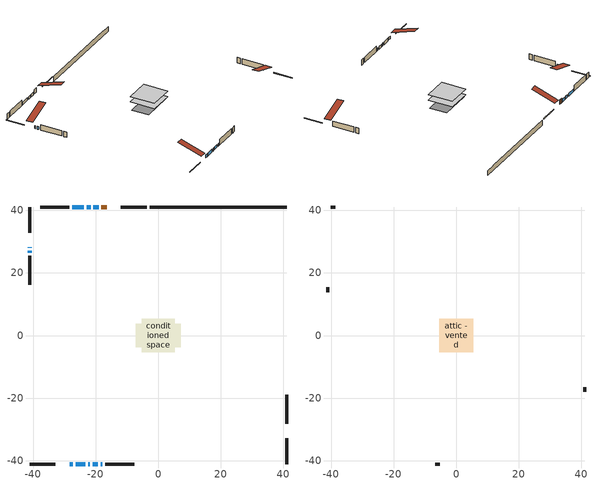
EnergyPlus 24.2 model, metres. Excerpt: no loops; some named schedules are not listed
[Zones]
conditioned space
 floor adiabatic (AdiabaticFloorConstruction): -5.32,-5.32 -5.32,5.32 5.32,5.32 5.32,-5.32 z0.51
 floor foundation (Slab1 construction): -7.2,-3.78 -7.2,3.78 7.2,3.78 7.2,-3.78 z-1.78
 wall outside (RimJoist1 construction): -3.7,41.12 -11.93,41.12 / -41.12,-41.12 -32.89,-41.12 / -41.12,41.12 -41.12,32.89 / 41.12,-41.12 41.12,-32.89 z0.51:0.81
 wall outside (AdiabaticWallConstruction 1): -16.55,41.12 -18.17,41.12 z0.51:2.54
 wall outside (AdiabaticWallConstruction): -28.27,-41.12 -27.38,-41.12 / -41.12,28.27 -41.12,28.01 / -26.46,-41.12 -23.4,-41.12 / -22.48,-41.12 -21.9,-41.12 / -20.97,-41.12 -19.34,-41.12 / -19.1,41.12 -20.73,41.12 / -21.65,41.12 -22.91,41.12 / -23.84,41.12 -27.54,41.12 / -41.12,27.09 -41.12,26.51 / -18.42,-41.12 -17.91,-41.12 z0.51:1.73
 wall outside (Wall1 construction): -28.47,41.12 -37.76,41.12 / -16.98,-41.12 -7.69,-41.12 / -41.12,25.58 -41.12,16.29 / 41.12,-28.27 41.12,-18.98 z0.51:2.95
 wall foundation (FoundationWall1 construction): -2.78,41.12,-1.78 -2.78,41.12,0.51 36.73,41.12,0.51 36.73,41.12,0.3 41.12,41.12,0.3 41.12,41.12,-1.78
 window (WindowConstruction): -28.27,-41.12 -27.38,-41.12 z0.51:1.73
 window (WindowConstruction 9): -41.12,28.27 -41.12,28.02 z0.51:1.73
 window (WindowConstruction 1): -26.45,-41.12 -23.41,-41.12 z0.51:1.73
 window (WindowConstruction 2): -22.48,-41.12 -21.9,-41.12 z0.51:1.73
 window (WindowConstruction 3): -20.97,-41.12 -19.34,-41.12 z0.51:1.73
 window (WindowConstruction 4): -19.1,41.12 -20.73,41.12 z0.51:1.73
 window (WindowConstruction 5): -21.66,41.12 -22.91,41.12 z0.51:1.73
 window (WindowConstruction 6): -23.84,41.12 -27.54,41.12 z0.51:1.73
 window (WindowConstruction 7): -41.12,27.09 -41.12,26.51 z0.51:1.73
 window (WindowConstruction 8): -18.41,-41.12 -17.91,-41.12 z0.51:1.73
 door (Door): -16.55,41.12 -18.17,41.12 z0.51:2.54
 ceiling adiabatic (AdiabaticFloorConstruction): 5.32,-5.32 5.32,5.32 -5.32,5.32 -5.32,-5.32 z0.51
attic - vented
 floor to conditioned space (Floor1 construction Reversed): -5.37,-5.37 -5.37,5.37 5.37,5.37 5.37,-5.37 z2.95
 wall outside (Wall2 construction): -38.69,41.12 -40.19,41.12 / -6.76,-41.12 -5.26,-41.12 / -41.12,15.36 -41.12,13.87 / 41.12,-18.05 41.12,-16.55 z0.51:2.95
 roof outside (Roof1 construction): -15.62,41.12,2.95 -15.62,30.65,6.44 -12.86,30.65,6.44 -12.86,41.12,2.95; -29.2,-41.12,2.95 -29.2,-30.65,6.44 -31.96,-30.65,6.44 -31.96,-41.12,2.95; -41.12,29.2,2.95 -30.65,29.2,6.44 -30.65,31.96,6.44 -41.12,31.96,2.95; 41.12,-29.2,2.95 30.65,-29.2,6.44 30.65,-31.96,6.44 41.12,-31.96,2.95
[Building]
Building 1: Terrain=Suburbs
[Site:Location]
Yorkton_SK: Latitude {deg}=51.26; Longitude {deg}=-102.46; Time Zone {hr}=-6; Elevation {m}=498; Keep Site Location Information=Yes
[Site:GroundTemperature:Shallow]
-4.19528, -6.84742, -7.05981, -5.80124, -0.748752, 4.2802, 8.64002, 11.4019, 11.6365, 9.39021, 5.14156, 0.266876
[Site:WaterMainsTemperature]
Calculation Method=Schedule; Temperature Schedule=mains temperature schedule
[Material] Roughness=Rough; Thermal Absorptance=0.9
Name | Thickness {m} | Conductivity {W/m-K} | Density {kg/m3} | Specific Heat {J/kg-K} | Solar Absorptance | Visible Absorptance
asphalt or fiberglass shingles | 0.00635 | 0.162714 | 1121.4 | 1465.45 | 0.84 | 0.84
ceiling loosefill ins | 0.169333 | 0.0480833 | 16.02 | 1046.75 | 0.7 | 0.7
ceiling stud and cavity | 0.1397 | 0.0831627 | 65.682 | 1177.47 | 0.7 | 0.7
concrete 4.0 in. | 0.1016 | 1.803125 | 2242.8 | 837.4 | 0.7 | 0.7
concrete 8.0 in. | 0.2032 | 1.803125 | 2242.8 | 837.4 | 0.7 | 0.7
door material | 0.04445 | 0.20624 | 512.64 | 1214.23 | 0.7 | 0.7
exterior vertical ins | 0.0457286 | 0.029427 | 32.04 | 1214.23 | 0.7 | 0.7
floor covering | 0.0127 | 0.0433444 | 54.468 | 1339.84 | 0.6 | 0.6
floor rigid ins; wall rigid ins | 0.512978 | 0.029427 | 32.04 | 1214.23 | 0.7 | 0.7
floor stud and cavity | 0.1397 | 1.75129 | 37.0049 | 1207.88 | 0.7 | 0.7
furniture material conditioned space 1 | 0.1524 | 0.115458 | 640.8 | 1214.23 | 0.6 | 0.6
gypsum board | 0.0127 | 0.160291 | 801 | 837.4 | 0.6 | 0.6
gypsum board 1 | 0.0127 | 0.160291 | 801 | 837.4 | 0.7 | 0.7
osb sheathing 0.5 in. | 0.0127 | 0.115458 | 512.64 | 1214.23 | 0.7 | 0.7
osb sheathing 0.75 in. | 0.01905 | 0.115458 | 512.64 | 1214.23 | 0.7 | 0.7
osb sheathing 2.0 in. | 0.0508 | 0.115458 | 512.64 | 1214.23 | 0.7 | 0.7
rim joist stud and cavity | 0.0508 | 0.0309689 | 125.044 | 1163.47 | 0.6 | 0.6
wall stud and cavity | 0.1397 | 0.114651 | 139.0536 | 1170.24 | 0.7 | 0.7
wall stud and cavity 1 | 0.0889 | 6.1454 | 50.32683 | 1063.81 | 0.6 | 0.6
wall stud and cavity 2 | 0.0889 | 0.380278 | 52.3479 | 1209.89 | 0.7 | 0.7
wall stud and cavity 3 | 0.0889 | 0.391764 | 83.0341 | 1211.67 | 0.7 | 0.7
wood siding | 0.0254 | 0.102417 | 544.68 | 1172.36 | 0 | 0
wood siding 1 | 0.00254 | 0.102417 | 544.68 | 1172.36 | 0 | 0
wood siding 2; wood siding 3; wood siding 4 | 0.0254 | 0.102417 | 544.68 | 1172.36 | 0.7 | 0.7
[WindowMaterial:SimpleGlazingSystem]
Name | U-Factor {W/m2-K} | Solar Heat Gain Coefficient
WindowMaterial | 2.12414 | 0.58
WindowMaterial 1 | 2.10143 | 0.5
WindowMaterial 2 | 2.95994 | 0.63
WindowMaterial 3 | 2.9236 | 0.67
WindowMaterial 4 | 2.92814 | 0.66
WindowMaterial 5 | 1.97481 | 0.63
WindowMaterial 6 | 3.026374 | 0.55
[Construction]
AdiabaticFloorConstruction: floor stud and cavity, floor rigid ins, osb sheathing 0.75 in., floor covering
AdiabaticWallConstruction: wood siding 3, wall rigid ins, wall stud and cavity 2, gypsum board
AdiabaticWallConstruction 1: wood siding 4, wall rigid ins, wall stud and cavity 2, gypsum board
Door: door material
Floor1 construction Reversed: gypsum board, ceiling stud and cavity, ceiling loosefill ins
FoundationWall1 construction: concrete 8.0 in., gypsum board 1
furniture construction conditioned space 1: furniture material conditioned space 1
PartitionWallConstruction: gypsum board, wall stud and cavity 3, gypsum board
RimJoist1 construction: wood siding 2, osb sheathing 2.0 in., rim joist stud and cavity
Roof1 construction: asphalt or fiberglass shingles
Slab1 construction: concrete 4.0 in.
Wall1 construction: wood siding, osb sheathing 0.5 in., wall stud and cavity, gypsum board
Wall2 construction: wood siding 1, wall stud and cavity 1
WindowConstruction: WindowMaterial
WindowConstruction 1: WindowMaterial 1
WindowConstruction 2; WindowConstruction 7: WindowMaterial 2
WindowConstruction 3; WindowConstruction 4: WindowMaterial 3
WindowConstruction 5: WindowMaterial 4
WindowConstruction 6: WindowMaterial 5
WindowConstruction 8; WindowConstruction 9: WindowMaterial 6
[Zone] Multiplier=1; Part of Total Floor Area=Yes
Name | Volume {m3}
attic - vented | 65.4047
conditioned space | 554.9
[Space]
Name | Zone | Volume {m3}
attic - vented 1 | attic - vented | 65.4047
conditioned space 1 | conditioned space | 554.9
[ZoneInfiltration:EffectiveLeakageArea]
infil attic - vented 1: Zone or Space=attic - vented 1; Schedule=Always On Discrete; Effective Air Leakage Area {cm2}=4016.7; Stack Coefficient=0.000412176; Wind Coefficient=1.37171e-05
[ZoneMixing]
whole house fan mix: Zone or Space=attic - vented; Schedule=Always On Continuous; Design Flow Rate Calculation Method=Flow/Zone; Design Flow Rate {m3/s}=0; Source Zone or Space=conditioned space
[SurfaceProperty:ExposedFoundationPerimeter]
Slab1: Exposed Perimeter Calculation Method=TotalExposedPerimeter; Total Exposed Perimeter {m}=43.891
[InternalMass] Zone or ZoneList=conditioned space; Space or SpaceList=conditioned space 1
Name | Construction | Surface Area {m2}
furniture mass conditioned space 1 | furniture construction conditioned space 1 | 88.8001
partition wall mass | PartitionWallConstruction | 222
[Lights]
interior lighting: Zone or ZoneList or Space or SpaceList=conditioned space 1; Schedule=interior lighting schedule; Design Level Calculation Method=LightingLevel; Lighting Level {W}=343.2; Return Air Fraction=0; Fraction Radiant=0.6; Fraction Visible=0.2; Fraction Replaceable=1
[People]
occupants: Zone or ZoneList or Space or SpaceList=conditioned space 1; Number of People Schedule=occupants schedule; Number of People Calculation Method=People; Number of People=3; Fraction Radiant=0.314171; Sensible Heat Fraction=0.56303; Activity Level Schedule=occupants activity schedule; Carbon Dioxide Generation Rate {m3/s-W}=0; Enable ASHRAE 55 Comfort Warnings=No; Mean Radiant Temperature Calculation Type=EnclosureAveraged
[ElectricEquipment] Zone or ZoneList or Space or SpaceList=conditioned space 1; Design Level Calculation Method=EquipmentLevel
Name | Schedule | Design Level {W} | Fraction Latent | Fraction Radiant | Fraction Lost
clothes dryer | clothes dryer schedule | 140.772 | 0.015 | 0.081 | 0.85
clothes washer | clothes washer schedule | 32.1985 | 0.03 | 0.162 | 0.7
cooking range | cooking range schedule | 215.147 | 0.08 | 0.432 | 0.2
dishwasher | dishwasher schedule | 66.8632 | 0.3 | 0.18 | 0.4
fridge | fridge schedule | 72.9452 | 0 | 0.6 | 0
mech vent house fan | mech vent house fan schedule | 0 | 0 | 0 | 1
mech vent house fan cfis | mech vent house fan cfis schedule | 0 | 0 | 0 | 0
misc plug loads | misc plug loads schedule | 494.7 | 0.045 | 0.513 | 0.1
whole house fan | Always On Discrete | 0 | 0 | 0 | 1
[OtherEquipment] Zone or ZoneList or Space or SpaceList=conditioned space 1; Design Level Calculation Method=EquipmentLevel
Name | Fuel Type | Schedule | Design Level {W} | Fraction Latent | Fraction Radiant | Fraction Lost
clothes dryer 1 | Electricity | clothes dryer schedule | 0 | 0.015 | 0.081 | 0.85
cooking range 1 | Electricity | cooking range schedule | 0 | 0.08 | 0.432 | 0.2
general water use latent | None | general water use schedule | 62.594 | 1 | 0 | 0
general water use sensible | None | general water use schedule | -61.6891 | 0 | 0.6 | 0
mech vent house fan latent load | None | Always On Discrete | 0 | 1 | 0 | 0
mech vent house fan sensible load | None | Always On Discrete | 0 | 0 | 0 | 0
water heater energy adjustment1 | NaturalGas | Always On Discrete | 0.01 | 0 | 0 | 1
[ZoneInfiltration:DesignFlowRate] Zone or ZoneList or Space or SpaceList=conditioned space 1; Schedule=Always On Discrete; Design Flow Rate Calculation Method=Flow/Zone; Design Flow Rate {m3/s}=0
infil flow; natural vent flow; whole house fan flow
[AvailabilityManager:Scheduled] Schedule=Always On Discrete
furnace airloop Availability Manager; furnace airloop 1 Availability Manager
[Foundation:Kiva]
Foundation Kiva 1: Initial Indoor Air Temperature {C}=21; Wall Height Above Grade {m}=0.509991; Wall Depth Below Slab {m}=0.2032; Custom Block Material Name 1=exterior vertical ins; Custom Block Depth 1 {m}=2.28999; Custom Block X Position 1 {m}=0.2159; Custom Block Z Position 1 {m}=0
[Foundation:Kiva:Settings]
Soil Conductivity {W/m-K}=0.849921; Soil Density {kg/m3}=1842.3; Soil Specific Heat {J/kg-K}=418.7; Ground Solar Absorptivity=0.9; Ground Thermal Absorptivity=0.9; Ground Surface Roughness {m}=0.03; Far-Field Width {m}=40; Deep-Ground Boundary Condition=ZeroFlux; Deep-Ground Depth {m}=40; Minimum Cell Dimension {m}=0.2; Maximum Cell Growth Coefficient=3; Simulation Timestep=Timestep
[Exterior:Lights]
exterior lighting: Schedule=exterior lighting schedule; Design Level {W}=75.6
[EnergyManagementSystem:GlobalVariable]
furnace_airloop_1_Fan_RTF
furnace_airloop_Fan_RTF
infil_program_Qfan
infil_program_Qinf
natural_vent_program_Qnv
natural_vent_program_Qwhf
[EnergyManagementSystem:Sensor]
Name | Output:Variable or Output:Meter Index Key | Output:Variable or Output:Meter
airflow_gain | infil flow | Infiltration Sensible Heat Gain Energy
airflow_gain_1 | natural vent flow | Infiltration Sensible Heat Gain Energy
airflow_gain_2 | whole house fan flow | Infiltration Sensible Heat Gain Energy
airflow_loss | infil flow | Infiltration Sensible Heat Loss Energy
airflow_loss_1 | natural vent flow | Infiltration Sensible Heat Loss Energy
airflow_loss_2 | whole house fan flow | Infiltration Sensible Heat Loss Energy
clg_load_cond |  | Cooling:EnergyTransfer:Zone:CONDITIONED SPACE
clg_sp_s; clg_sp_s_1 | cooling setpoint | Schedule Value
clothes_dryer_exhaust_0_sch_s | clothes dryer exhaust 0 schedule | Schedule Value
cool_season | cooling season schedule | Schedule Value
htg_load_cond |  | Heating:EnergyTransfer:Zone:CONDITIONED SPACE
htg_sp_s; htg_sp_s_1 | heating setpoint | Schedule Value
ig_ee_conv | clothes dryer | Electric Equipment Convective Heating Energy
ig_ee_conv_2 | cooking range | Electric Equipment Convective Heating Energy
ig_ee_conv_4 | fridge | Electric Equipment Convective Heating Energy
ig_ee_conv_5 | misc plug loads | Electric Equipment Convective Heating Energy
ig_ee_conv_6 | whole house fan | Electric Equipment Convective Heating Energy
ig_ee_rad | clothes dryer | Electric Equipment Radiant Heating Energy
ig_ee_rad_2 | cooking range | Electric Equipment Radiant Heating Energy
ig_ee_rad_4 | fridge | Electric Equipment Radiant Heating Energy
ig_ee_rad_5 | misc plug loads | Electric Equipment Radiant Heating Energy
ig_ee_rad_6 | whole house fan | Electric Equipment Radiant Heating Energy
ig_lgt_conv | interior lighting | Lights Convective Heating Energy
ig_lgt_rad | interior lighting | Lights Radiant Heating Energy
ig_lgt_vis | interior lighting | Lights Visible Radiation Heating Energy
ig_oe_conv | clothes dryer 1 | Other Equipment Convective Heating Energy
ig_oe_conv_1 | cooking range 1 | Other Equipment Convective Heating Energy
ig_oe_conv_2 | general water use latent | Other Equipment Convective Heating Energy
ig_oe_conv_3 | general water use sensible | Other Equipment Convective Heating Energy
ig_oe_conv_4 | water heater energy adjustment1 | Other Equipment Convective Heating Energy
ig_oe_rad | clothes dryer 1 | Other Equipment Radiant Heating Energy
ig_oe_rad_1 | cooking range 1 | Other Equipment Radiant Heating Energy
ig_oe_rad_2 | general water use latent | Other Equipment Radiant Heating Energy
ig_oe_rad_3 | general water use sensible | Other Equipment Radiant Heating Energy
ig_oe_rad_4 | water heater energy adjustment1 | Other Equipment Radiant Heating Energy
ig_ppl_conv | occupants | People Convective Heating Energy
ig_ppl_rad | occupants | People Radiant Heating Energy
im_conv | furniture mass conditioned space 1 | Surface Inside Face Convection Heat Gain Energy
im_conv_1 | partition wall mass | Surface Inside Face Convection Heat Gain Energy
im_ig | furniture mass conditioned space 1 | Surface Inside Face Internal Gains Radiation Heat Gain Energy
im_ig_1 | partition wall mass | Surface Inside Face Internal Gains Radiation Heat Gain Energy
im_lgt | furniture mass conditioned space 1 | Surface Inside Face Lights Radiation Heat Gain Energy
im_lgt_1 | partition wall mass | Surface Inside Face Lights Radiation Heat Gain Energy
im_sol | furniture mass conditioned space 1 | Surface Inside Face Solar Radiation Heat Gain Energy
im_sol_1 | partition wall mass | Surface Inside Face Solar Radiation Heat Gain Energy
im_surf | furniture mass conditioned space 1 | Surface Inside Face Net Surface Thermal Radiation Heat Gain Energy
im_surf_1 | partition wall mass | Surface Inside Face Net Surface Thermal Radiation Heat Gain Energy
mv_conv | mech vent house fan | Electric Equipment Convective Heating Energy
mv_conv_1 | mech vent house fan cfis | Electric Equipment Convective Heating Energy
mv_conv_2 | mech vent house fan latent load | Other Equipment Convective Heating Energy
mv_conv_3 | mech vent house fan sensible load | Other Equipment Convective Heating Energy
mv_rad | mech vent house fan | Electric Equipment Radiant Heating Energy
mv_rad_1 | mech vent house fan cfis | Electric Equipment Radiant Heating Energy
mv_rad_2 | mech vent house fan latent load | Other Equipment Radiant Heating Energy
mv_rad_3 | mech vent house fan sensible load | Other Equipment Radiant Heating Energy
natural_vent_s | natural vent schedule | Schedule Value
out_pb_s |  | Site Outdoor Air Barometric Pressure
out_wt_s |  | Site Outdoor Air Humidity Ratio
site_vw_s |  | Site Wind Speed
ss_back_out | Window1 | Surface Window Shortwave from Zone Back Out Window Heat Transfer Rate
ss_back_out_1 | Window11 | Surface Window Shortwave from Zone Back Out Window Heat Transfer Rate
ss_back_out_2 | Window2 | Surface Window Shortwave from Zone Back Out Window Heat Transfer Rate
ss_back_out_3 | Window3 | Surface Window Shortwave from Zone Back Out Window Heat Transfer Rate
ss_back_out_4 | Window4 | Surface Window Shortwave from Zone Back Out Window Heat Transfer Rate
ss_back_out_5 | Window5 | Surface Window Shortwave from Zone Back Out Window Heat Transfer Rate
ss_back_out_6 | Window6 | Surface Window Shortwave from Zone Back Out Window Heat Transfer Rate
ss_back_out_7 | Window7 | Surface Window Shortwave from Zone Back Out Window Heat Transfer Rate
ss_back_out_8 | Window8 | Surface Window Shortwave from Zone Back Out Window Heat Transfer Rate
ss_back_out_9 | Window9 | Surface Window Shortwave from Zone Back Out Window Heat Transfer Rate
ss_conv | Door1 | Surface Inside Face Convection Heat Gain Energy
ss_conv_1 | Window1 | Surface Inside Face Convection Heat Gain Energy
ss_conv_10 | Window9 | Surface Inside Face Convection Heat Gain Energy
ss_conv_2 | Window11 | Surface Inside Face Convection Heat Gain Energy
ss_conv_3 | Window2 | Surface Inside Face Convection Heat Gain Energy
ss_conv_4 | Window3 | Surface Inside Face Convection Heat Gain Energy
ss_conv_5 | Window4 | Surface Inside Face Convection Heat Gain Energy
ss_conv_6 | Window5 | Surface Inside Face Convection Heat Gain Energy
ss_conv_7 | Window6 | Surface Inside Face Convection Heat Gain Energy
ss_conv_8 | Window7 | Surface Inside Face Convection Heat Gain Energy
ss_conv_9 | Window8 | Surface Inside Face Convection Heat Gain Energy
ss_ig | Door1 | Surface Inside Face Internal Gains Radiation Heat Gain Energy
ss_ig_1 | Window1 | Surface Inside Face Internal Gains Radiation Heat Gain Energy
ss_ig_10 | Window9 | Surface Inside Face Internal Gains Radiation Heat Gain Energy
ss_ig_2 | Window11 | Surface Inside Face Internal Gains Radiation Heat Gain Energy
ss_ig_3 | Window2 | Surface Inside Face Internal Gains Radiation Heat Gain Energy
ss_ig_4 | Window3 | Surface Inside Face Internal Gains Radiation Heat Gain Energy
ss_ig_5 | Window4 | Surface Inside Face Internal Gains Radiation Heat Gain Energy
ss_ig_6 | Window5 | Surface Inside Face Internal Gains Radiation Heat Gain Energy
ss_ig_7 | Window6 | Surface Inside Face Internal Gains Radiation Heat Gain Energy
ss_ig_8 | Window7 | Surface Inside Face Internal Gains Radiation Heat Gain Energy
ss_ig_9 | Window8 | Surface Inside Face Internal Gains Radiation Heat Gain Energy
ss_lgt | Door1 | Surface Inside Face Lights Radiation Heat Gain Energy
ss_sol | Door1 | Surface Inside Face Solar Radiation Heat Gain Energy
ss_surf | Door1 | Surface Inside Face Net Surface Thermal Radiation Heat Gain Energy
ss_surf_1 | Window1 | Surface Inside Face Net Surface Thermal Radiation Heat Gain Energy
ss_surf_10 | Window9 | Surface Inside Face Net Surface Thermal Radiation Heat Gain Energy
ss_surf_2 | Window11 | Surface Inside Face Net Surface Thermal Radiation Heat Gain Energy
ss_surf_3 | Window2 | Surface Inside Face Net Surface Thermal Radiation Heat Gain Energy
ss_surf_4 | Window3 | Surface Inside Face Net Surface Thermal Radiation Heat Gain Energy
ss_surf_5 | Window4 | Surface Inside Face Net Surface Thermal Radiation Heat Gain Energy
ss_surf_6 | Window5 | Surface Inside Face Net Surface Thermal Radiation Heat Gain Energy
ss_surf_7 | Window6 | Surface Inside Face Net Surface Thermal Radiation Heat Gain Energy
ss_surf_8 | Window7 | Surface Inside Face Net Surface Thermal Radiation Heat Gain Energy
ss_surf_9 | Window8 | Surface Inside Face Net Surface Thermal Radiation Heat Gain Energy
ss_trans_in | Window1 | Surface Window Transmitted Solar Radiation Rate
ss_trans_in_1 | Window11 | Surface Window Transmitted Solar Radiation Rate
ss_trans_in_2 | Window2 | Surface Window Transmitted Solar Radiation Rate
ss_trans_in_3 | Window3 | Surface Window Transmitted Solar Radiation Rate
ss_trans_in_4 | Window4 | Surface Window Transmitted Solar Radiation Rate
ss_trans_in_5 | Window5 | Surface Window Transmitted Solar Radiation Rate
ss_trans_in_6 | Window6 | Surface Window Transmitted Solar Radiation Rate
ss_trans_in_7 | Window7 | Surface Window Transmitted Solar Radiation Rate
ss_trans_in_8 | Window8 | Surface Window Transmitted Solar Radiation Rate
ss_trans_in_9 | Window9 | Surface Window Transmitted Solar Radiation Rate
ss_trans_out | Window1 | Surface Inside Face Initial Transmitted Diffuse Transmitted Out Window Solar Radiation Rate
ss_trans_out_1 | Window11 | Surface Inside Face Initial Transmitted Diffuse Transmitted Out Window Solar Radiation Rate
ss_trans_out_2 | Window2 | Surface Inside Face Initial Transmitted Diffuse Transmitted Out Window Solar Radiation Rate
ss_trans_out_3 | Window3 | Surface Inside Face Initial Transmitted Diffuse Transmitted Out Window Solar Radiation Rate
ss_trans_out_4 | Window4 | Surface Inside Face Initial Transmitted Diffuse Transmitted Out Window Solar Radiation Rate
ss_trans_out_5 | Window5 | Surface Inside Face Initial Transmitted Diffuse Transmitted Out Window Solar Radiation Rate
ss_trans_out_6 | Window6 | Surface Inside Face Initial Transmitted Diffuse Transmitted Out Window Solar Radiation Rate
ss_trans_out_7 | Window7 | Surface Inside Face Initial Transmitted Diffuse Transmitted Out Window Solar Radiation Rate
ss_trans_out_8 | Window8 | Surface Inside Face Initial Transmitted Diffuse Transmitted Out Window Solar Radiation Rate
ss_trans_out_9 | Window9 | Surface Inside Face Initial Transmitted Diffuse Transmitted Out Window Solar Radiation Rate
s_conv | Floor1 | Surface Inside Face Convection Heat Gain Energy
s_conv_1 | FoundationWall1 | Surface Inside Face Convection Heat Gain Energy
s_conv_10 | Wall1:180 | Surface Inside Face Convection Heat Gain Energy
s_conv_11 | Wall1:270 | Surface Inside Face Convection Heat Gain Energy
s_conv_12 | Wall1:90 | Surface Inside Face Convection Heat Gain Energy
s_conv_2 | inferred conditioned ceiling | Surface Inside Face Convection Heat Gain Energy
s_conv_3 | inferred conditioned floor | Surface Inside Face Convection Heat Gain Energy
s_conv_4 | RimJoist1:0 | Surface Inside Face Convection Heat Gain Energy
s_conv_5 | RimJoist1:180 | Surface Inside Face Convection Heat Gain Energy
s_conv_6 | RimJoist1:270 | Surface Inside Face Convection Heat Gain Energy
s_conv_7 | RimJoist1:90 | Surface Inside Face Convection Heat Gain Energy
s_conv_8 | Slab1 | Surface Inside Face Convection Heat Gain Energy
s_conv_9 | Wall1:0 | Surface Inside Face Convection Heat Gain Energy
s_ig | Floor1 | Surface Inside Face Internal Gains Radiation Heat Gain Energy
s_ig_1 | FoundationWall1 | Surface Inside Face Internal Gains Radiation Heat Gain Energy
s_ig_10 | Wall1:180 | Surface Inside Face Internal Gains Radiation Heat Gain Energy
s_ig_11 | Wall1:270 | Surface Inside Face Internal Gains Radiation Heat Gain Energy
s_ig_12 | Wall1:90 | Surface Inside Face Internal Gains Radiation Heat Gain Energy
s_ig_2 | inferred conditioned ceiling | Surface Inside Face Internal Gains Radiation Heat Gain Energy
s_ig_3 | inferred conditioned floor | Surface Inside Face Internal Gains Radiation Heat Gain Energy
s_ig_4 | RimJoist1:0 | Surface Inside Face Internal Gains Radiation Heat Gain Energy
s_ig_5 | RimJoist1:180 | Surface Inside Face Internal Gains Radiation Heat Gain Energy
s_ig_6 | RimJoist1:270 | Surface Inside Face Internal Gains Radiation Heat Gain Energy
s_ig_7 | RimJoist1:90 | Surface Inside Face Internal Gains Radiation Heat Gain Energy
s_ig_8 | Slab1 | Surface Inside Face Internal Gains Radiation Heat Gain Energy
s_ig_9 | Wall1:0 | Surface Inside Face Internal Gains Radiation Heat Gain Energy
s_lgt | Floor1 | Surface Inside Face Lights Radiation Heat Gain Energy
s_lgt_1 | FoundationWall1 | Surface Inside Face Lights Radiation Heat Gain Energy
s_lgt_10 | Wall1:180 | Surface Inside Face Lights Radiation Heat Gain Energy
s_lgt_11 | Wall1:270 | Surface Inside Face Lights Radiation Heat Gain Energy
s_lgt_12 | Wall1:90 | Surface Inside Face Lights Radiation Heat Gain Energy
s_lgt_2 | inferred conditioned ceiling | Surface Inside Face Lights Radiation Heat Gain Energy
s_lgt_3 | inferred conditioned floor | Surface Inside Face Lights Radiation Heat Gain Energy
s_lgt_4 | RimJoist1:0 | Surface Inside Face Lights Radiation Heat Gain Energy
s_lgt_5 | RimJoist1:180 | Surface Inside Face Lights Radiation Heat Gain Energy
s_lgt_6 | RimJoist1:270 | Surface Inside Face Lights Radiation Heat Gain Energy
s_lgt_7 | RimJoist1:90 | Surface Inside Face Lights Radiation Heat Gain Energy
s_lgt_8 | Slab1 | Surface Inside Face Lights Radiation Heat Gain Energy
s_lgt_9 | Wall1:0 | Surface Inside Face Lights Radiation Heat Gain Energy
s_sol | Floor1 | Surface Inside Face Solar Radiation Heat Gain Energy
s_sol_1 | FoundationWall1 | Surface Inside Face Solar Radiation Heat Gain Energy
s_sol_10 | Wall1:180 | Surface Inside Face Solar Radiation Heat Gain Energy
s_sol_11 | Wall1:270 | Surface Inside Face Solar Radiation Heat Gain Energy
s_sol_12 | Wall1:90 | Surface Inside Face Solar Radiation Heat Gain Energy
s_sol_2 | inferred conditioned ceiling | Surface Inside Face Solar Radiation Heat Gain Energy
s_sol_3 | inferred conditioned floor | Surface Inside Face Solar Radiation Heat Gain Energy
s_sol_4 | RimJoist1:0 | Surface Inside Face Solar Radiation Heat Gain Energy
s_sol_5 | RimJoist1:180 | Surface Inside Face Solar Radiation Heat Gain Energy
s_sol_6 | RimJoist1:270 | Surface Inside Face Solar Radiation Heat Gain Energy
s_sol_7 | RimJoist1:90 | Surface Inside Face Solar Radiation Heat Gain Energy
s_sol_8 | Slab1 | Surface Inside Face Solar Radiation Heat Gain Energy
s_sol_9 | Wall1:0 | Surface Inside Face Solar Radiation Heat Gain Energy
s_surf | Floor1 | Surface Inside Face Net Surface Thermal Radiation Heat Gain Energy
s_surf_1 | FoundationWall1 | Surface Inside Face Net Surface Thermal Radiation Heat Gain Energy
s_surf_10 | Wall1:180 | Surface Inside Face Net Surface Thermal Radiation Heat Gain Energy
s_surf_11 | Wall1:270 | Surface Inside Face Net Surface Thermal Radiation Heat Gain Energy
s_surf_12 | Wall1:90 | Surface Inside Face Net Surface Thermal Radiation Heat Gain Energy
s_surf_2 | inferred conditioned ceiling | Surface Inside Face Net Surface Thermal Radiation Heat Gain Energy
